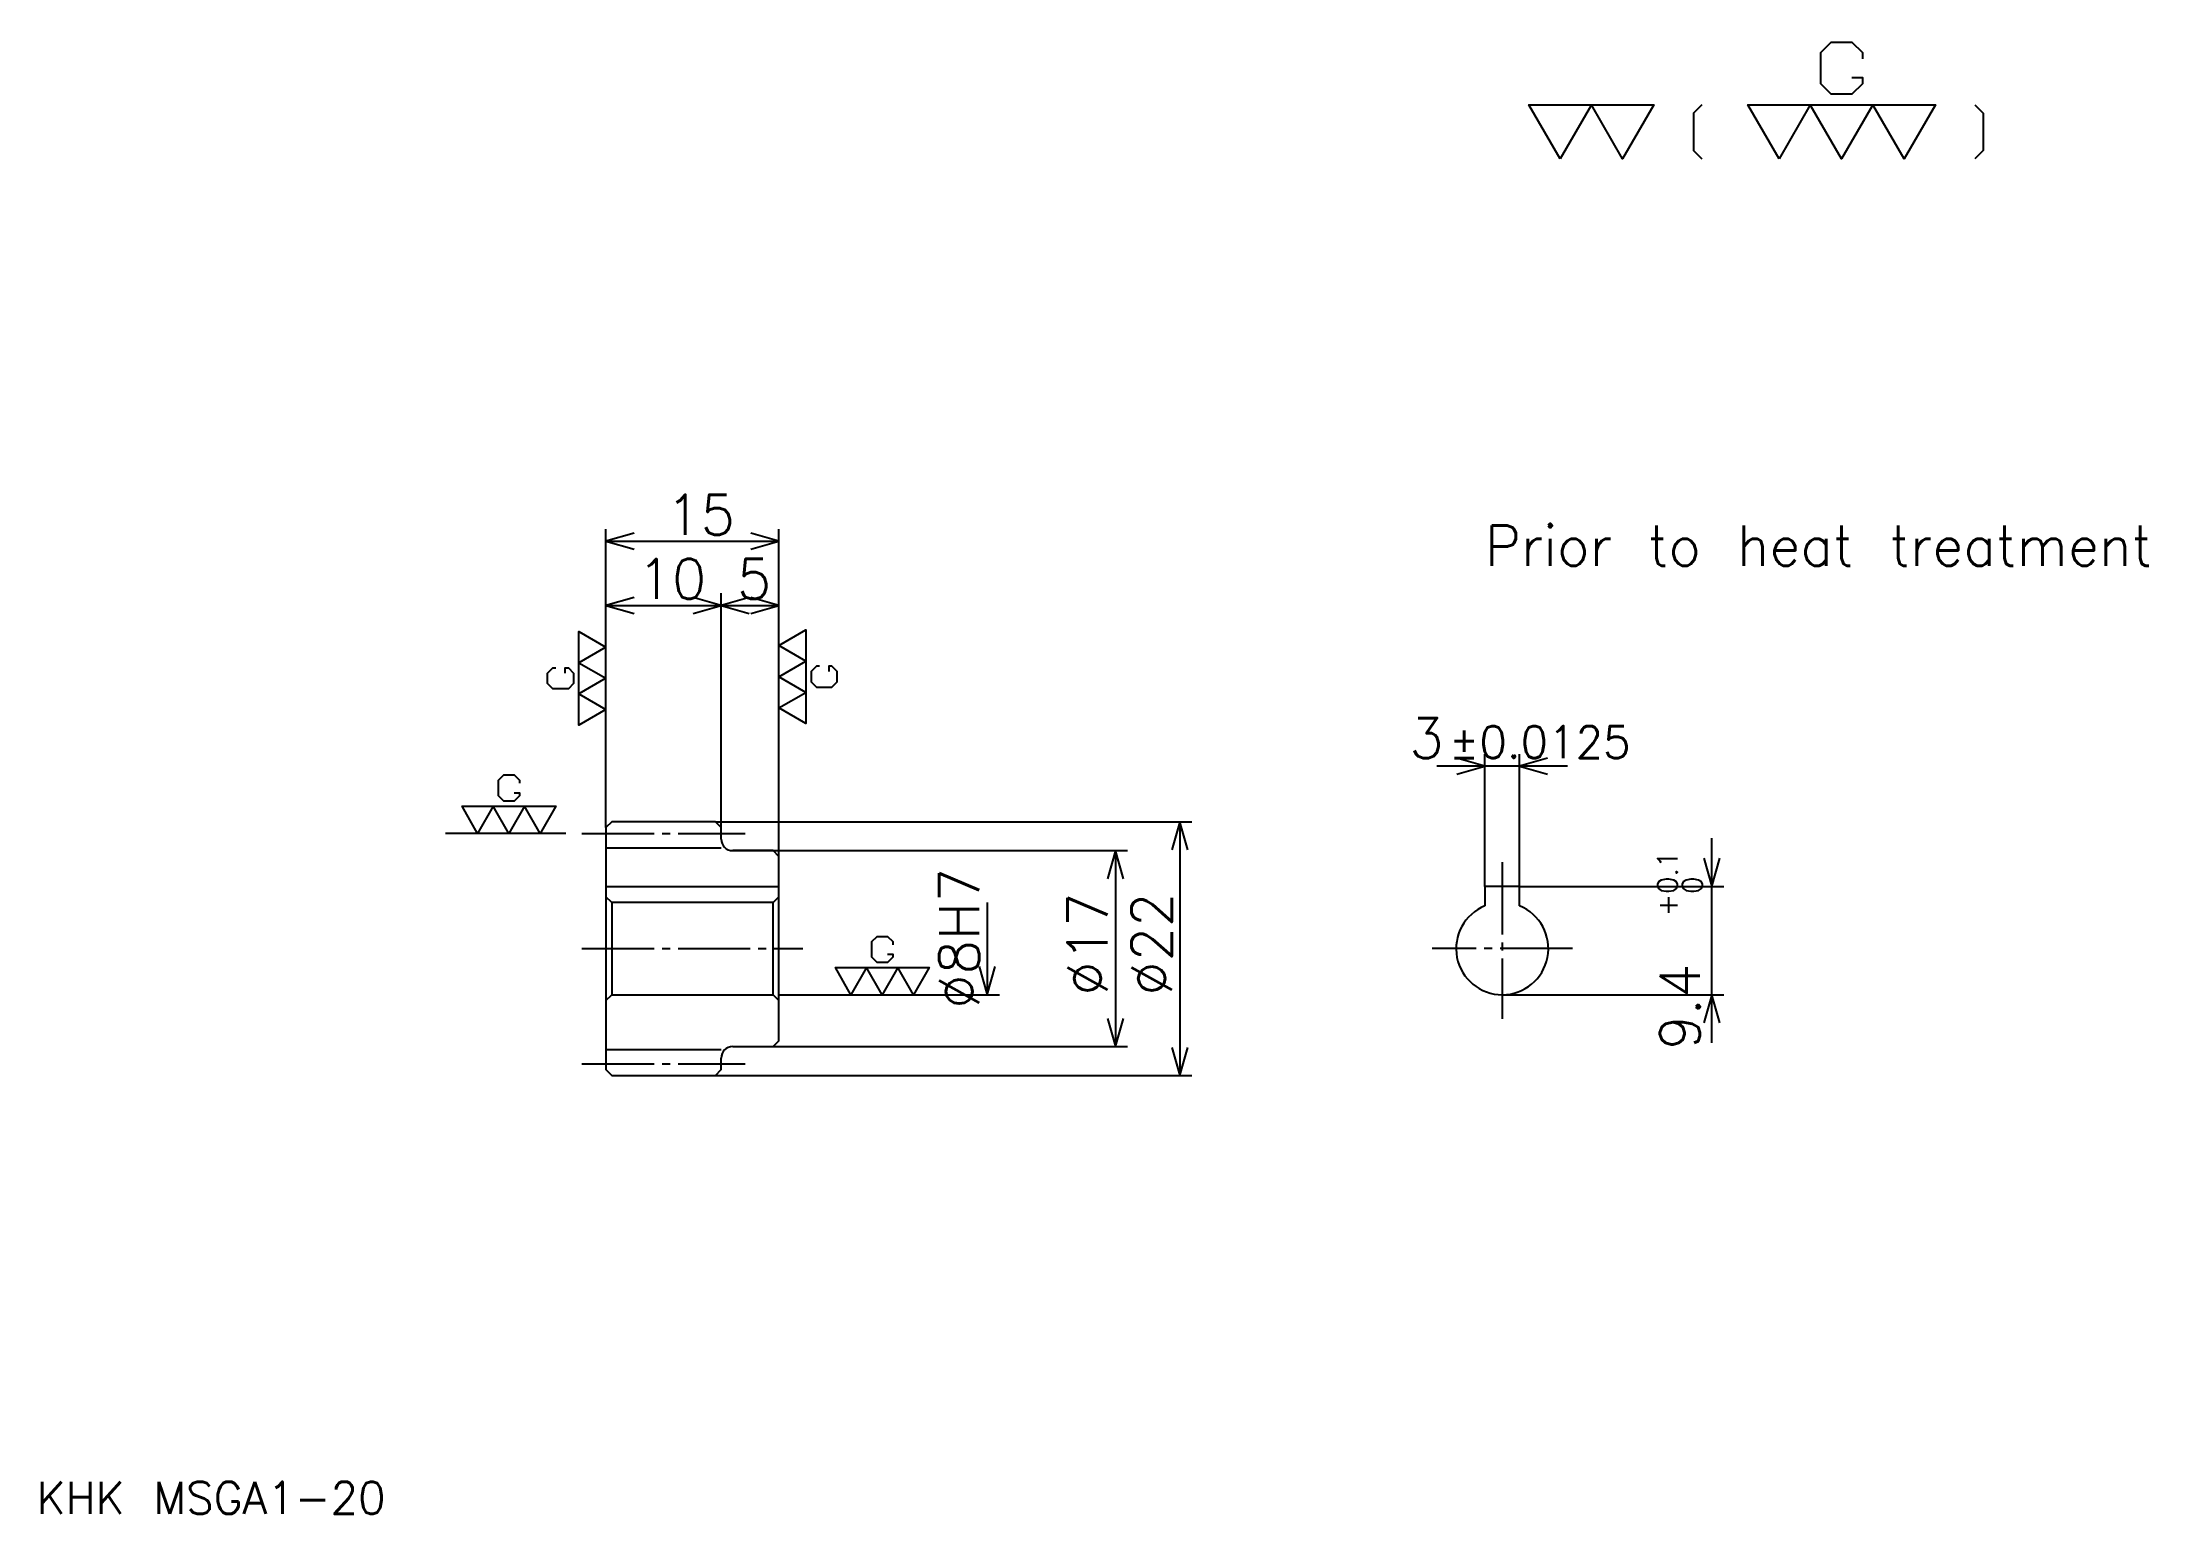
# Model space of a CAD drawing. Extents: x 7 to 190, y 8 to 135.
import ezdxf

# ---------------------------------------------------------------- set-up
doc = ezdxf.new("R2010")
doc.units = 0
doc.linetypes.add('DASHDOT', pattern=[8.347826, 6.26087, -0.695652, 0.695652, -0.695652])
doc.layers.get('0').update_dxf_attribs({"linetype": 'CONTINUOUS'})
doc.layers.add('DASHDOT', color=6, linetype='DASHDOT')
doc.styles.add('KANJI', font='TXT', dxfattribs={"bigfont": 'BIGFONT'})

msp = doc.modelspace()

# ---------------------------------------------------------------- linework, layer by layer
at = {"color": 5}
for p, q in [((56.347828, 67.695648), (56.347828, 93.08696)), ((56.347828, 92.043472), (71.347824, 92.043472)), ((71.347824, 67.695648), (71.347824, 93.08696)), ((56.347828, 86.478256), (66.347824, 86.478256)), ((66.347824, 67.695648), (66.347824, 87.521736)), ((66.347824, 86.478256), (71.347824, 86.478256)), ((132.608704, 62.095654), (132.608704, 73.573914)), ((135.608704, 62.095654), (135.608704, 73.573914)), ((139.782608, 72.530434), (128.434784, 72.530434)), ((56.347828, 67.195648), (56.347828, 67.695648)), ((65.847824, 67.695648), (71.347824, 67.695648)), ((66.347824, 67.195648), (66.347824, 67.695648)), ((71.347824, 67.695648), (107.17392, 67.695648)), ((71.347824, 64.695648), (71.347824, 67.695648)), ((106.130432, 67.695648), (106.130432, 45.695652)), ((152.304352, 48.52174), (152.304352, 66.269562)), ((67.347824, 65.195648), (71.347824, 65.195648)), ((71.347824, 65.195648), (101.608704, 65.195648)), ((100.565216, 65.195648), (100.565216, 48.195652)), ((89.434784, 60.695652), (89.434784, 52.695652)), ((135.608704, 62.095654), (153.347839, 62.095654)), ((71.347824, 52.695652), (90.478264, 52.695652)), ((134.108704, 52.695652), (153.347839, 52.695652)), ((67.347824, 48.195652), (71.347824, 48.195652)), ((71.347824, 48.195652), (101.608704, 48.195652)), ((65.847824, 45.695652), (71.347824, 45.695652)), ((71.347824, 45.695652), (107.17392, 45.695652))]:
    msp.add_line(p, q, dxfattribs=at)
at = {"color": 7}
msp.add_line((52.869568, 66.695648), (42.434784, 66.695648), dxfattribs=at)
at = {"color": 4}
for p, q in [((56.347828, 65.445648), (66.347824, 65.445648)), ((56.347828, 62.095654), (71.347824, 62.095654)), ((56.847828, 60.695652), (56.847828, 52.695652)), ((70.847824, 60.695652), (71.347824, 61.195652)), ((70.847824, 52.695652), (71.347824, 52.195652)), ((56.347828, 47.945652), (66.347824, 47.945652))]:
    msp.add_line(p, q, dxfattribs=at)
at = {"color": 7}
for points in [[(164.452179, 132.271301), (165.356522, 132.271301), (165.356522, 131.728699), (164.452179, 130.824356), (162.643478, 130.824356), (161.739136, 131.728699), (161.739136, 134.441742), (162.643478, 135.346085), (164.452179, 135.346085), (165.356522, 134.441742), (165.356522, 133.899124)], [(139.130432, 125.217392), (136.417389, 129.919998), (147.269562, 129.919998), (144.556519, 125.217392), (141.843475, 129.919998), (139.130432, 125.217392)], [(151.429565, 129.919998), (150.706085, 129.196518), (150.706085, 125.940872), (151.429565, 125.217392)], [(158.121735, 125.217392), (155.408691, 129.919998), (171.686951, 129.919998), (168.973907, 125.217392), (166.260864, 129.919998), (163.547821, 125.217392), (160.834778, 129.919998), (158.121735, 125.217392)], [(175.123474, 129.919998), (175.846954, 129.196518), (175.846954, 125.940872), (175.123474, 125.217392)], [(56.347828, 77.434784), (53.996525, 76.078262), (53.996525, 84.217392), (56.347828, 82.86087), (53.996525, 81.504349), (56.347828, 80.147827), (53.996525, 78.791306), (56.347828, 77.434784)], [(71.347824, 83), (73.699135, 84.356522), (73.699135, 76.217392), (71.347824, 77.573914), (73.699135, 78.930435), (71.347824, 80.286957), (73.699135, 81.643478), (71.347824, 83)], [(52.820869, 80.599998), (52.820869, 81.05217), (53.092175, 81.05217), (53.54435, 80.599998), (53.54435, 79.695648), (53.092175, 79.243477), (51.735653, 79.243477), (51.283482, 79.695648), (51.283482, 80.599998), (51.735653, 81.05217), (52.006958, 81.05217)], [(74.874786, 81.191307), (74.603477, 81.191307), (74.151306, 80.739128), (74.151306, 79.834778), (74.603477, 79.382607), (75.960007, 79.382607), (76.412178, 79.834778), (76.412178, 80.739128), (75.960007, 81.191307), (75.688698, 81.191307), (75.688698, 80.739128)], [(48.38261, 70.22261), (48.834785, 70.22261), (48.834785, 69.951302), (48.38261, 69.49913), (47.478264, 69.49913), (47.026089, 69.951302), (47.026089, 71.307823), (47.478264, 71.760002), (48.38261, 71.760002), (48.834785, 71.307823), (48.834785, 71.036522)], [(45.217392, 66.695648), (43.86087, 69.046959), (52, 69.046959), (50.643478, 66.695648), (49.286957, 69.046959), (47.930435, 66.695648), (46.573914, 69.046959), (45.217392, 66.695648)], [(80.773911, 56.22261), (81.226089, 56.22261), (81.226089, 55.951305), (80.773911, 55.49913), (79.869568, 55.49913), (79.417389, 55.951305), (79.417389, 57.307827), (79.869568, 57.759998), (80.773911, 57.759998), (81.226089, 57.307827), (81.226089, 57.036522)], [(77.608696, 52.695652), (76.252174, 55.046955), (84.391304, 55.046955), (83.03479, 52.695652), (81.678261, 55.046955), (80.321739, 52.695652), (78.965218, 55.046955), (77.608696, 52.695652)]]:
    msp.add_lwpolyline(points, dxfattribs=at)
at = {"color": 5}
for points in [[(58.782612, 92.739128), (56.347828, 92.043472), (58.782612, 91.347824)], [(68.913048, 91.347824), (71.347824, 92.043472), (68.913048, 92.739128)], [(58.782612, 87.173912), (56.347828, 86.478256), (58.782612, 85.782608)], [(63.913044, 85.782608), (66.347824, 86.478256), (63.913044, 87.173912)], [(68.782608, 87.173912), (66.347824, 86.478256), (68.782608, 85.782608)], [(68.913048, 85.782608), (71.347824, 86.478256), (68.913048, 87.173912)], [(130.17392, 71.834785), (132.608704, 72.530434), (130.17392, 73.226089)], [(138.043488, 73.226089), (135.608704, 72.530434), (138.043488, 71.834785)], [(106.826088, 65.260872), (106.130432, 67.695648), (105.434784, 65.260872)], [(101.260872, 62.760868), (100.565216, 65.195648), (99.869568, 62.760868)], [(151.608704, 64.530434), (152.304352, 62.095654), (153.000015, 64.530434)], [(88.739136, 55.130436), (89.434784, 52.695652), (90.130432, 55.130436)], [(153.000015, 50.260872), (152.304352, 52.695652), (151.608704, 50.260872)], [(99.869568, 50.630436), (100.565216, 48.195652), (101.260872, 50.630436)], [(105.434784, 48.130432), (106.130432, 45.695652), (106.826088, 48.130432)]]:
    msp.add_lwpolyline(points, dxfattribs=at)
at = {"color": 4}
for points in [[(66.347824, 66.195648), (66.347824, 67.195648), (65.847824, 67.695648), (56.847828, 67.695648), (56.347828, 67.195648), (56.347828, 52.195652)], [(67.347824, 48.195652), (70.847824, 48.195652), (71.347824, 48.695652), (71.347824, 64.695648), (70.847824, 65.195648), (67.347824, 65.195648)], [(56.347828, 52.195652), (56.847828, 52.695652), (70.847824, 52.695652), (70.847824, 60.695652), (56.847828, 60.695652), (56.347828, 61.195652)], [(135.608704, 60.403751), (135.608704, 62.095654), (132.608704, 62.095654), (132.608704, 60.403751)], [(56.347828, 52.195652), (56.347828, 46.195652), (56.847828, 45.695652), (65.847824, 45.695652), (66.347824, 46.195652), (66.347824, 47.195652)]]:
    msp.add_lwpolyline(points, dxfattribs=at)
for centre, radius, start, end in [((67.347824, 66.195648), 1, 180, 270), ((134.108704, 56.695652), 4, 112.02431282, 67.97568718), ((67.347824, 47.195652), 1, 90, 180)]:
    msp.add_arc(centre, radius, start, end, dxfattribs=at)
at = {"layer": 'DASHDOT', "color": 7}
for p, q in [((54.260872, 66.695648), (68.434784, 66.695648)), ((134.108704, 64.18261), (134.108704, 50.608696)), ((54.260872, 56.695652), (73.434784, 56.695652)), ((140.195648, 56.695652), (128.021744, 56.695652)), ((54.260872, 46.695652), (68.434784, 46.695652))]:
    msp.add_line(p, q, dxfattribs=at)

# ---------------------------------------------------------------- texts
at = {"color": 7, "style": 'KANJI'}
for s, height, p in [('15', 3.478261, (61.58696, 92.599998)), ('Prior to heat treatment', 3.478261, (132.608704, 89.921738)), ('10', 3.478261, (59.08696, 87.034782)), ('5', 3.478261, (67.717392, 87.034782)), ('3', 3.478261, (126.059311, 73.226089)), ('%%p0.0125', 2.782609, (129.502365, 73.226089)), ('KHK MSGA1-20', 2.782609, (6.956522, 7.652174))]:
    msp.add_text(s, height=height, dxfattribs=at).set_placement(p)
for s, height, p in [('0.1', 1.73913, (149.313049, 61.454044)), ('%%c8H7', 3.478261, (88.739136, 51.47826)), ('0', 1.73913, (151.469574, 61.454044)), ('%%c17', 3.478261, (99.869568, 52.608696)), ('%%c22', 3.478261, (105.434784, 52.608696)), ('+', 1.73913, (149.313049, 59.506218)), ('9.4', 3.478261, (151.26088, 47.929188))]:
    msp.add_text(s, height=height, rotation=90, dxfattribs=at).set_placement(p)

doc.saveas('drawing.dxf')
